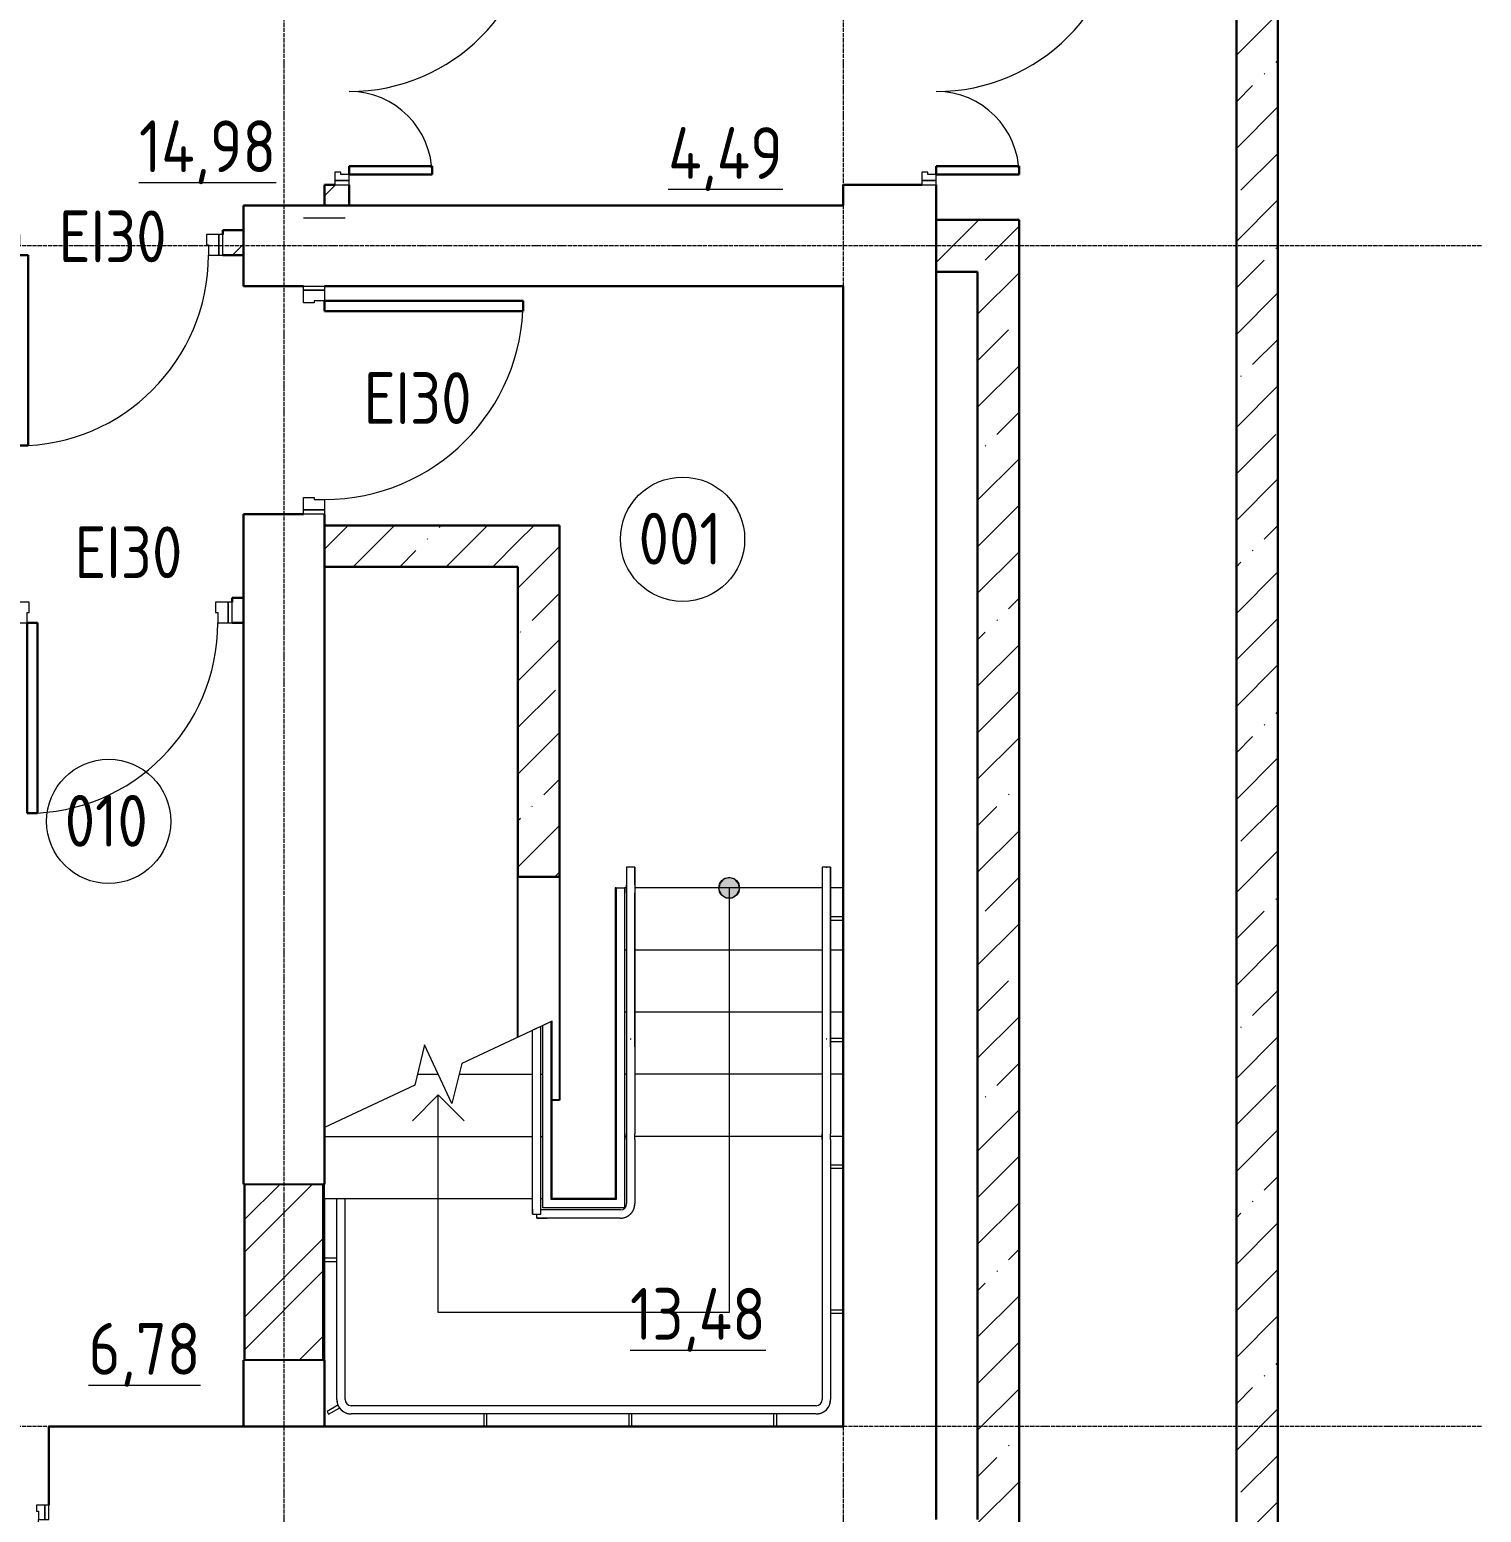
# Model space of a CAD drawing. Header units: millimetres. Extents: x -695119 to 412940, y -249585 to 622758.
# Drawn here: x -285267 to -278256, y 546611 to 553769 of the extents above; entities that cross this region are included whole.
import ezdxf

# ---------------------------------------------------------------- set-up
doc = ezdxf.new("R2010")
doc.units = ezdxf.units.MM
doc.linetypes.add('ADSK_Линия сетки', pattern=[25, 20, -2.5, 0, -2.5])
for name, color, linetype, lineweight in [('Балясины', 7, 'Continuous', 9), ('Двери', 8, 'Continuous', 9), ('Каркас_Импост', 8, 'Continuous', 9), ('Лестницы', 8, 'Continuous', 9), ('Линии', 7, 'Continuous', 9), ('Марки помещений', 8, 'Continuous', 20), ('Монтажный зазор', 8, 'Continuous', 9), ('Ограждение', 8, 'Continuous', 9), ('Оси', 252, 'Continuous', 9), ('Панель', 252, 'Continuous', 30), ('Поручни', 8, 'Continuous', 9), ('Стены разрез', 7, 'Continuous', 30), ('Стрелки вверх', 7, 'Continuous', 18), ('Текстовые примечания', 7, 'Continuous', 9)]:
    doc.layers.add(name, color=color, linetype=linetype, lineweight=lineweight)
doc.layers.add('Стены', color=194, linetype='Continuous')
doc.styles.add('GOST Common_2', font='', dxfattribs={"width": 0.9, "height": 250})
doc.styles.get('GOST Common_2').set_extended_font_data('GOST type B')
pattern_1 = [(45, (-308602.84, 531665.36), (-224.5064, 224.5064), []), (45, (-308378.34, 531665.36), (-224.5064, 224.5064), [396.875, -79.375, 3.353, -76.022])]
pattern_2 = [(45, (-308602.84, 531665.36), (-235.7317, 235.7317), []), (45, (-308445.7, 531665.36), (-235.7317, 235.7317), [])]

# ---------------------------------------------------------------- blocks, each defined once
blk = doc.blocks.new('AC_Дверь_Однопольная_Деревянная - Ш___1100х2200h-1557428-План подвала смеж')
at = {"layer": 'Каркас_Импост'}
for p, q in [((-530, 195), (-480, 195)), ((-530, 95), (-530, 195)), ((-480, 195), (-480, 145)), ((-480, 145), (-470, 145)), ((-470, 145), (-470, 95)), ((470, 145), (480, 145)), ((470, 95), (470, 145)), ((480, 195), (530, 195)), ((480, 145), (480, 195)), ((530, 195), (530, 95)), ((-470, 95), (-530, 95)), ((530, 95), (470, 95))]:
    blk.add_line(p, q, dxfattribs=at)
at = {"layer": 'Монтажный зазор'}
for p, q in [((-550, 195), (-530, 195)), ((-550, 95), (-550, 195)), ((-530, 195), (-530, 95)), ((530, 195), (550, 195)), ((530, 95), (530, 195)), ((550, 195), (550, 95)), ((-530, 95), (-550, 95)), ((550, 95), (530, 95))]:
    blk.add_line(p, q, dxfattribs=at)
at = {"layer": 'Панель'}
for p, q in [((-480, 1155), (-430, 1155)), ((-480, 195), (-480, 1155)), ((-430, 1155), (-430, 195)), ((-430, 195), (-480, 195))]:
    blk.add_line(p, q, dxfattribs=at)
at = {"layer": 'Панель', "lineweight": 9}
blk.add_arc((-480, 195), 960, 0, 90, dxfattribs=at)
blk = doc.blocks.new('AC_Дверь_Однопольная_Стальная - Ш_1050х2200h _ Подвал_ Л-1450125-План подвала смеж')
at = {"layer": 'Каркас_Импост'}
for p, q in [((-475, 225), (-505, 225)), ((-505, 225), (-505, 155)), ((-475, 185), (-475, 225)), ((505, 225), (475, 225)), ((475, 225), (475, 185)), ((505, 155), (505, 225)), ((-505, 155), (-465, 155)), ((-465, 185), (-475, 185)), ((-465, 155), (-465, 185)), ((475, 185), (465, 185)), ((465, 185), (465, 155)), ((465, 155), (505, 155))]:
    blk.add_line(p, q, dxfattribs=at)
at = {"layer": 'Монтажный зазор'}
for p, q in [((-505, 225), (-525, 225)), ((-525, 225), (-525, 155)), ((-505, 155), (-505, 225)), ((525, 225), (505, 225)), ((505, 225), (505, 155)), ((525, 155), (525, 225)), ((-525, 155), (-505, 155)), ((505, 155), (525, 155))]:
    blk.add_line(p, q, dxfattribs=at)
at = {"layer": 'Панель'}
for p, q in [((475, 1175), (435, 1175)), ((435, 1175), (435, 225)), ((475, 225), (475, 1175)), ((435, 225), (475, 225))]:
    blk.add_line(p, q, dxfattribs=at)
at = {"layer": 'Панель', "lineweight": 9}
blk.add_arc((475, 225), 950, 90, 180, dxfattribs=at)
blk = doc.blocks.new('AC_Дверь_Однопольная_Деревянная - Ш_Тех__1060х2200h Л-2192255-План подвала смеж')
at = {"layer": 'Каркас_Импост'}
for p, q in [((-460, 60), (-510, 60)), ((-510, 60), (-510, -40)), ((-460, 10), (-460, 60)), ((-450, 10), (-460, 10)), ((-450, -40), (-450, 10)), ((460, 10), (450, 10)), ((450, 10), (450, -40)), ((510, 60), (460, 60)), ((460, 60), (460, 10)), ((510, -40), (510, 60)), ((-510, -40), (-450, -40)), ((450, -40), (510, -40))]:
    blk.add_line(p, q, dxfattribs=at)
at = {"layer": 'Монтажный зазор'}
for p, q in [((-510, 60), (-530, 60)), ((-530, 60), (-530, -40)), ((-510, -40), (-510, 60)), ((530, 60), (510, 60)), ((510, 60), (510, -40)), ((530, -40), (530, 60)), ((-530, -40), (-510, -40)), ((510, -40), (530, -40))]:
    blk.add_line(p, q, dxfattribs=at)
at = {"layer": 'Панель'}
for p, q in [((460, 980), (410, 980)), ((410, 980), (410, 60)), ((460, 60), (460, 980)), ((410, 60), (460, 60))]:
    blk.add_line(p, q, dxfattribs=at)
at = {"layer": 'Панель', "lineweight": 9}
blk.add_arc((460, 60), 920, 90, 180, dxfattribs=at)
blk = doc.blocks.new('Ограждение - Ограждение-2091208-План подвала смеж')
at = {"layer": 'Поручни'}
for p, q in [((26168.6, 17960.3), (26208.6, 17960.3)), ((26168.6, 17960.3), (26168.6, 16760.3)), ((26208.6, 17960.3), (26208.6, 16760.3)), ((25854.4, 17314.6), (25814.4, 17295.9)), ((25854.4, 17314.6), (25814.4, 17295.9)), ((25814.4, 16415.7), (25814.4, 17295.9)), ((25854.4, 16455.7), (25854.4, 17314.6)), ((26168.6, 16760.3), (26168.6, 16455.7)), ((26208.6, 16760.3), (26208.6, 16415.7)), ((26208.6, 16415.7), (25814.4, 16415.7)), ((26168.6, 16455.7), (25854.4, 16455.7))]:
    blk.add_line(p, q, dxfattribs=at)
blk = doc.blocks.new('Тип верхнего поручня - Верхний поручень_Внутренний_-2091241-План подвала смеж')
at = {"layer": 'Ограждение'}
for p, q in [((26218.6, 18060.3), (26218.6, 17975.1)), ((26241, 18060.3), (26236.3, 18060.3)), ((26258.6, 17975.1), (26258.6, 18060.3)), ((26218.6, 17936.9), (26218.6, 17192.8)), ((26258.6, 17192.8), (26258.6, 17936.9)), ((26240.7, 17229.3), (26236.5, 17229.3))]:
    blk.add_line(p, q, dxfattribs=at)
at = {"layer": 'Ограждение', "flags": 128}
for points in [[(26218.6, 17936.9), (26218.6, 17939.3), (26218.6, 17941.8), (26218.6, 17944.2), (26218.6, 17946.8), (26218.6, 17949.4), (26218.6, 17952), (26218.6, 17954.6), (26218.6, 17957.3), (26218.6, 17960.1), (26218.6, 17962.8), (26218.6, 17965.6), (26218.6, 17968.4), (26218.6, 17971.1), (26218.6, 17973.9), (26218.6, 17975.1)], [(26258.6, 17975.1), (26258.6, 17972.3), (26258.6, 17969.5), (26258.6, 17966.7), (26258.6, 17963.9), (26258.6, 17961.2), (26258.6, 17958.5), (26258.6, 17955.7), (26258.6, 17953.1), (26258.6, 17950.4), (26258.6, 17947.8), (26258.6, 17945.3), (26258.6, 17942.8), (26258.6, 17940.3), (26258.6, 17937.9), (26258.6, 17936.9)]]:
    blk.add_lwpolyline(points, dxfattribs=at)
blk = doc.blocks.new('Тип верхнего поручня - Верхний поручень_Внутренний_-V3-План подвала смеж')
at = {"layer": 'Ограждение'}
for p, q in [((26258.6, 18060.3), (26218.6, 18060.3)), ((26218.6, 18060.3), (26218.6, 17975.1)), ((26258.6, 18060.3), (26258.6, 17975.1)), ((26218.6, 17975.1), (26218.6, 17947.8)), ((26258.6, 17975.1), (26258.6, 17947.8)), ((26218.6, 17947.8), (26218.6, 16772.7)), ((26258.6, 17947.8), (26258.6, 16772.7)), ((25804.4, 17291.3), (25764.4, 17272.6)), ((25764.4, 16408.4), (25764.4, 17272.6)), ((25804.4, 16408.4), (25804.4, 17291.3)), ((26218.6, 16745.4), (26218.6, 16772.7)), ((26258.6, 16745.4), (26258.6, 16772.7)), ((26218.6, 16745.4), (26218.6, 16435.7)), ((26258.6, 16745.4), (26258.6, 16435.7)), ((25764.4, 16408.4), (25764.4, 16385.7)), ((25834.4, 16405.7), (25804.4, 16405.7)), ((26188.6, 16405.7), (25834.4, 16405.7)), ((25834.4, 16365.7), (25784.4, 16365.7)), ((26188.6, 16365.7), (25834.4, 16365.7))]:
    blk.add_line(p, q, dxfattribs=at)
for radius in [30, 70]:
    blk.add_arc((26188.6, 16435.7), radius, 270, 0, dxfattribs=at)
blk = doc.blocks.new('Тип перил - Перила_Внутренний_-2091259-План подвала смеж')
at = {"layer": 'Ограждение'}
for p, q in [((26218.6, 16772.7), (26218.6, 16761.8)), ((26258.6, 16761.8), (26258.6, 16772.7)), ((25834.4, 16405.7), (25804.4, 16405.7)), ((25784.4, 16385.7), (25784.4, 16383.3)), ((25784.4, 16365.7), (25834.4, 16365.7))]:
    blk.add_line(p, q, dxfattribs=at)
at = {"layer": 'Ограждение', "flags": 128}
for points in [[(26218.6, 17947.8), (26218.6, 17949.4), (26218.6, 17952), (26218.6, 17954.6)], [(26218.6, 16761.8), (26218.6, 16760.8), (26218.6, 16759.7), (26218.6, 16758.7), (26218.6, 16757.6), (26218.6, 16756.5), (26218.6, 16755.3), (26218.6, 16754.2), (26218.6, 16753.1), (26218.6, 16751.9), (26218.6, 16750.7), (26218.6, 16749.5), (26218.6, 16748.3), (26218.6, 16747.1), (26218.6, 16745.9), (26218.6, 16745.4)], [(26258.6, 16745.4), (26258.6, 16746.6), (26258.6, 16747.8), (26258.6, 16749), (26258.6, 16750.2), (26258.6, 16751.4), (26258.6, 16752.6), (26258.6, 16753.7), (26258.6, 16754.9), (26258.6, 16756), (26258.6, 16757.1), (26258.6, 16758.2), (26258.6, 16759.3), (26258.6, 16760.4), (26258.6, 16761.4), (26258.6, 16761.8)], [(26188.6, 16365.7), (26191.4, 16365.7), (26194.2, 16365.9), (26197, 16366.2), (26199.8, 16366.6), (26202.5, 16367.1), (26205.3, 16367.7), (26208, 16368.4), (26210.6, 16369.2), (26213.3, 16370.2), (26215.9, 16371.2), (26218.4, 16372.3), (26220.9, 16373.6), (26223.4, 16374.9), (26225.8, 16376.4), (26228.1, 16377.9), (26230.4, 16379.5), (26232.6, 16381.2), (26234.8, 16383), (26236.8, 16384.9), (26238.8, 16386.9), (26240.7, 16388.9), (26242.6, 16391.1), (26244.3, 16393.3), (26246, 16395.5), (26247.5, 16397.8), (26249, 16400.2), (26250.4, 16402.7), (26251.6, 16405.2), (26252.8, 16407.7), (26253.9, 16410.3), (26254.8, 16412.9), (26255.7, 16415.6), (26256.4, 16418.3), (26257.1, 16421), (26257.6, 16423.8), (26258, 16426.5), (26258.3, 16429.3), (26258.5, 16432.1), (26258.6, 16434.9)]]:
    blk.add_lwpolyline(points, dxfattribs=at)
blk = doc.blocks.new('Тип перил - Перила_Внутренний_-V4-План подвала смеж')
at = {"layer": 'Ограждение'}
for p, q in [((26218.6, 17955), (26218.6, 17947.8)), ((26218.6, 16745.4), (26218.6, 16772.7)), ((26258.6, 16745.4), (26258.6, 16772.7)), ((25764.4, 16385.7), (25764.4, 16408.4)), ((25804.4, 16385.7), (25804.4, 16408.4)), ((25834.4, 16405.7), (25804.4, 16405.7)), ((25764.4, 16385.7), (25804.4, 16385.7)), ((25784.4, 16365.7), (25784.4, 16385.7)), ((25834.4, 16365.7), (25784.4, 16365.7))]:
    blk.add_line(p, q, dxfattribs=at)
blk = doc.blocks.new('Тип перил - Перила_Внутренний_-2457525-План подвала смеж')
at = {"layer": 'Ограждение'}
for p, q in [((27164, 18060.3), (27164, 17192.8)), ((27204, 17192.8), (27204, 18060.3)), ((27186.1, 17229.3), (27181.9, 17229.3))]:
    blk.add_line(p, q, dxfattribs=at)
at = {"layer": 'Ограждение', "flags": 128}
blk.add_lwpolyline([(27182.1, 18060.3), (27184, 18060.3), (27186, 18060.3)], dxfattribs=at)
blk = doc.blocks.new('Тип перил - Перила_Внутренний_-V5-План подвала смеж')
at = {"layer": 'Ограждение'}
for p, q in [((27204, 18060.3), (27164, 18060.3)), ((27164, 18060.3), (27164, 16772.7)), ((27204, 18060.3), (27204, 16772.7)), ((27164, 16745.4), (27164, 16772.7)), ((27204, 16745.4), (27204, 16772.7)), ((27164, 16745.4), (27164, 15490.3)), ((27204, 16745.4), (27204, 15490.3)), ((24819, 16460.3), (24859, 16460.3)), ((24819, 15490.3), (24819, 16460.3)), ((24859, 15490.3), (24859, 16460.3)), ((27134, 15460.3), (24889, 15460.3)), ((27134, 15420.3), (24889, 15420.3))]:
    blk.add_line(p, q, dxfattribs=at)
for centre, radius, start, end in [((24889, 15490.3), 70, 180, 270), ((24889, 15490.3), 30, 180, 270), ((27134, 15490.3), 30, 270, 0), ((27134, 15490.3), 70, 270, 0)]:
    blk.add_arc(centre, radius, start, end, dxfattribs=at)
blk = doc.blocks.new('Тип перил - Перила_Внутренний_-2457538-План подвала смеж')
at = {"layer": 'Ограждение'}
for p, q in [((27164, 16772.7), (27164, 16761.8)), ((27204, 16761.8), (27204, 16772.7))]:
    blk.add_line(p, q, dxfattribs=at)
at = {"layer": 'Ограждение', "flags": 128}
for points in [[(27164, 16761.8), (27164, 16760.8), (27164, 16759.7), (27164, 16758.7), (27164, 16757.6), (27164, 16756.5), (27164, 16755.3), (27164, 16754.2), (27164, 16753.1), (27164, 16751.9), (27164, 16750.7), (27164, 16749.5), (27164, 16748.3), (27164, 16747.1), (27164, 16745.9), (27164, 16745.4)], [(27204, 16745.4), (27204, 16746.6), (27204, 16747.8), (27204, 16749), (27204, 16750.2), (27204, 16751.4), (27204, 16752.6), (27204, 16753.7), (27204, 16754.9), (27204, 16756), (27204, 16757.1), (27204, 16758.2), (27204, 16759.3), (27204, 16760.4), (27204, 16761.4), (27204, 16761.8)], [(24819, 15490.3), (24819.1, 15487.5), (24819.2, 15484.7), (24819.5, 15481.9), (24819.9, 15479.1), (24820.4, 15476.4), (24821, 15473.6), (24821.7, 15470.9), (24822.6, 15468.2), (24823.5, 15465.6), (24824.1, 15464.1)], [(24824.5, 15463), (24825.7, 15460.5), (24826.9, 15457.9), (24828.3, 15455.5), (24829.7, 15453.1), (24831.2, 15450.7), (24832.9, 15448.5), (24834.6, 15446.3), (24836.4, 15444.1), (24838.3, 15442), (24840.3, 15440.1), (24842.3, 15438.1), (24844.4, 15436.3), (24846.6, 15434.6), (24848.9, 15432.9), (24851.2, 15431.4), (24853.6, 15429.9), (24856, 15428.5), (24858.5, 15427.3), (24861.1, 15426.1), (24863.7, 15425), (24866.3, 15424.1), (24869, 15423.2), (24871.7, 15422.5), (24874.4, 15421.8), (24877.1, 15421.3), (24879.9, 15420.9), (24882.7, 15420.6), (24885.5, 15420.4), (24888.3, 15420.3)], [(27134, 15420.3), (27136.8, 15420.3), (27139.6, 15420.5), (27142.4, 15420.8), (27145.2, 15421.2), (27147.9, 15421.7), (27150.7, 15422.3), (27153.4, 15423), (27156, 15423.8), (27158.7, 15424.8), (27161.3, 15425.8), (27163.8, 15426.9), (27166.3, 15428.2), (27168.8, 15429.5), (27171.2, 15431), (27173.5, 15432.5), (27175.8, 15434.1), (27178, 15435.8), (27180.2, 15437.6), (27182.2, 15439.5), (27184.2, 15441.5), (27186.1, 15443.5), (27188, 15445.7), (27189.7, 15447.9), (27191.4, 15450.1), (27192.9, 15452.4), (27194.4, 15454.8), (27195.8, 15457.3), (27197, 15459.8), (27198.2, 15462.3), (27199.3, 15464.9), (27200.2, 15467.5), (27201.1, 15470.2), (27201.8, 15472.9), (27202.5, 15475.6), (27203, 15478.4), (27203.4, 15481.1), (27203.7, 15483.9), (27203.9, 15486.7), (27204, 15489.5)]]:
    blk.add_lwpolyline(points, dxfattribs=at)
blk = doc.blocks.new('Тип перил - Перила_Внутренний_-V6-План подвала смеж')
at = {"layer": 'Ограждение'}
for p, q in [((27164, 16745.4), (27164, 16772.7)), ((27204, 16745.4), (27204, 16772.7))]:
    blk.add_line(p, q, dxfattribs=at)
blk = doc.blocks.new('ADSK_Ограждение_Опоры_Г_образная - D15 высота60 консоль80-16089-План подвала смеж')
at = {"layer": 'Ограждение'}
for p, q in [((-7.5, 80), (-7.5, 20)), ((7.5, 20), (7.5, 80))]:
    blk.add_line(p, q, dxfattribs=at)
blk = doc.blocks.new('ADSK_Ограждение_Опоры_Г_образная - D15 высота60 консоль80-V7-План подвала смеж')
at = {"layer": 'Ограждение'}
for p, q in [((-7.5, 80), (-7.5, 18.7)), ((0, 80), (-7.5, 80)), ((7.5, 80), (0, 80)), ((7.5, 20.4), (7.5, 80))]:
    blk.add_line(p, q, dxfattribs=at)
blk = doc.blocks.new('ADSK_Ограждение_Опоры_Г_образная - D15 высота60 консоль80-V8-План подвала смеж')
at = {"layer": 'Ограждение'}
for p, q in [((-7.5, 80), (-7.5, 20)), ((0, 80), (-7.5, 80)), ((7.5, 80), (0, 80)), ((7.5, 20), (7.5, 80))]:
    blk.add_line(p, q, dxfattribs=at)
blk = doc.blocks.new('Тип перил - Перила_Внутренний_-2457678-План подвала смеж')
at = {"layer": 'Ограждение'}
blk.add_line((24754, 16460.3), (24759, 16460.3), dxfattribs=at)
blk = doc.blocks.new('AC_Дверь_Двупольная_Деревянная1 - Ш__ 1_5_Кухня__1400_1400х2200 Пр_-3577354-План подвала смеж')
at = {"layer": 'Каркас_Импост'}
for p, q in [((-680, 225), (-650, 225)), ((-680, 155), (-680, 225)), ((-650, 225), (-650, 185)), ((680, 225), (650, 225)), ((650, 225), (650, 185)), ((680, 155), (680, 225)), ((-640, 155), (-680, 155)), ((-650, 185), (-640, 185)), ((-640, 185), (-640, 155)), ((650, 185), (640, 185)), ((640, 185), (640, 155)), ((640, 155), (680, 155))]:
    blk.add_line(p, q, dxfattribs=at)
at = {"layer": 'Монтажный зазор'}
for p, q in [((-700, 225), (-680, 225)), ((-700, 155), (-700, 225)), ((-680, 225), (-680, 155)), ((700, 225), (680, 225)), ((680, 225), (680, 155)), ((700, 155), (700, 225)), ((-680, 155), (-700, 155)), ((680, 155), (700, 155))]:
    blk.add_line(p, q, dxfattribs=at)
at = {"layer": 'Панель'}
for p, q in [((-650, 1125), (-610, 1125)), ((-650, 225), (-650, 1125)), ((-610, 1125), (-610, 225)), ((650, 625), (610, 625)), ((610, 625), (610, 225)), ((650, 225), (650, 625)), ((-610, 225), (-650, 225)), ((610, 225), (650, 225))]:
    blk.add_line(p, q, dxfattribs=at)
at = {"layer": 'Панель', "lineweight": 9}
for centre, radius, start, end in [((-650, 225), 900, 360, 90), ((650, 225), 400, 90, 180)]:
    blk.add_arc(centre, radius, start, end, dxfattribs=at)
blk = doc.blocks.new('AC_Дверь_Двупольная_Деревянная1 - Ш__ 1_5_Кухня__1400_1400х2200 Пр-2191968-План подвала смеж')
at = {"layer": 'Каркас_Импост'}
for p, q in [((-680, 60), (-650, 60)), ((-680, -10), (-680, 60)), ((-650, 60), (-650, 20)), ((-650, 20), (-640, 20)), ((-640, 20), (-640, -10)), ((650, 20), (640, 20)), ((640, 20), (640, -10)), ((680, 60), (650, 60)), ((650, 60), (650, 20)), ((680, -10), (680, 60)), ((-640, -10), (-680, -10)), ((640, -10), (680, -10))]:
    blk.add_line(p, q, dxfattribs=at)
at = {"layer": 'Монтажный зазор'}
for p, q in [((-700, 60), (-680, 60)), ((-700, -10), (-700, 60)), ((-680, 60), (-680, -10)), ((700, 60), (680, 60)), ((680, 60), (680, -10)), ((700, -10), (700, 60)), ((-680, -10), (-700, -10)), ((680, -10), (700, -10))]:
    blk.add_line(p, q, dxfattribs=at)
at = {"layer": 'Панель'}
for p, q in [((-650, 960), (-610, 960)), ((-650, 60), (-650, 960)), ((-610, 960), (-610, 60)), ((650, 460), (610, 460)), ((610, 460), (610, 60)), ((650, 60), (650, 460)), ((-610, 60), (-650, 60)), ((610, 60), (650, 60))]:
    blk.add_line(p, q, dxfattribs=at)
at = {"layer": 'Панель', "lineweight": 9}
for centre, radius, start, end in [((-650, 60), 900, 360, 90), ((650, 60), 400, 90, 180)]:
    blk.add_arc(centre, radius, start, end, dxfattribs=at)
blk = doc.blocks.new('ADSK_Марка_Помещение_ОдноЗначение_Номер - Номер-462100-План подвала смеж')
at = {"layer": 'Марки помещений'}
blk.add_circle((0, 0), 3, dxfattribs=at)

msp = doc.modelspace()

# ---------------------------------------------------------------- hatches: boundary and pattern name
at = {"layer": 'Стены разрез', "lineweight": 9}
h = msp.add_hatch(dxfattribs=at)
h.set_pattern_fill('FP_2', color=256, style=0, pattern_type=2)
h.set_pattern_definition(pattern_2)
h.paths.add_polyline_path([(-283843.82, 552920.625), (-283723.82, 552920.625), (-283723.82, 553020.625), (-283843.82, 553020.625)])
h.paths.add_polyline_path([(-283843.82, 554420.625), (-283723.82, 554420.625), (-283723.82, 554921.949), (-283843.82, 554921.949), (-283843.82, 554529.634)])
h = msp.add_hatch(dxfattribs=at)
h.set_pattern_fill('FP_1', color=256, style=0, pattern_type=2)
h.set_pattern_definition(pattern_1)
h.paths.add_polyline_path([(-279238.82, 544922.625), (-279238.82, 554861.949), (-279438.82, 554861.949), (-279438.82, 544922.625)])
h = msp.add_hatch(dxfattribs=at)
h.set_pattern_fill('FP_2', color=256, style=0, pattern_type=2)
h.set_pattern_definition(pattern_2)
h.paths.add_polyline_path([(-284233.82, 552680.625), (-284233.82, 552800.625), (-284333.82, 552800.625), (-284333.82, 552680.625)])
h.paths.add_polyline_path([(-285393.82, 552680.625), (-285393.82, 552800.625), (-286063.82, 552800.625), (-286063.82, 552680.625)])
h = msp.add_hatch(dxfattribs=at)
h.set_pattern_fill('FP_1', color=256, style=0, pattern_type=2)
h.set_pattern_definition(pattern_1)
h.paths.add_polyline_path([(-280688.82, 552600.625), (-280488.82, 552600.625), (-280488.82, 552850.625), (-280888.82, 552850.625), (-280888.82, 552600.625)])
h = msp.add_hatch(dxfattribs=at)
h.set_pattern_fill('FP_1', color=256, style=0, pattern_type=2)
h.set_pattern_definition(pattern_1)
h.paths.add_polyline_path([(-280688.82, 546325.625), (-280488.82, 546325.625), (-280488.82, 552600.625), (-280688.82, 552600.625), (-280688.82, 546575.625)])
h = msp.add_hatch(dxfattribs=at)
h.set_pattern_fill('FP_1', color=256, style=0, pattern_type=2)
h.set_pattern_definition(pattern_1)
h.paths.add_polyline_path([(-283843.82, 551175.605), (-282908.925, 551175.605), (-282908.925, 551375.605), (-283843.82, 551375.605)])
h = msp.add_hatch(dxfattribs=at)
h.set_pattern_fill('FP_1', color=256, style=0, pattern_type=2)
h.set_pattern_definition(pattern_1)
h.paths.add_polyline_path([(-282908.925, 549678.988), (-282708.925, 549678.988), (-282708.925, 551375.605), (-282908.925, 551375.605), (-282908.925, 550788.659)])
h = msp.add_hatch(dxfattribs=at)
h.set_pattern_fill('FP_2', color=256, style=0, pattern_type=2)
h.set_pattern_definition(pattern_2)
h.paths.add_polyline_path([(-285538.82, 550905.625), (-285348.82, 550905.625), (-285348.82, 551025.625), (-286063.82, 551025.625), (-286063.82, 550905.625)])
h.paths.add_polyline_path([(-284288.82, 550905.625), (-284233.82, 550905.625), (-284233.82, 551025.625), (-284288.82, 551025.625), (-284288.82, 551005.625)])
h = msp.add_hatch(dxfattribs=at)
h.set_pattern_fill('FP_2', color=256, style=0, pattern_type=2)
h.set_pattern_definition(pattern_2)
h.paths.add_polyline_path([(-284001.571, 547345.625), (-283848.82, 547345.625), (-283848.82, 548195.625), (-284228.82, 548195.625), (-284228.82, 547345.625)])
at = {"layer": 'Стрелки вверх'}
h = msp.add_hatch(color=256, dxfattribs=at)
edge = h.paths.add_edge_path()
edge.add_arc((-281888.82, 549625.625), 50, 0, 360)
msp.add_hatch(color=256, dxfattribs=at).paths.add_polyline_path([(-281874.734, 549577.65), (-281851.033, 549592.882), (-281839.329, 549618.509), (-281843.339, 549646.396), (-281861.788, 549667.688), (-281888.82, 549675.625), (-281915.852, 549667.688), (-281934.302, 549646.396), (-281938.311, 549618.509), (-281926.608, 549592.882), (-281902.907, 549577.65)])

# ---------------------------------------------------------------- linework, layer by layer
at = {"layer": 'Лестницы'}
for p, q in [((-282434.22, 549625.625), (-282438.82, 549625.625)), ((-282438.82, 549625.625), (-282438.82, 549325.625)), ((-282434.22, 549625.625), (-282438.82, 549625.625)), ((-282384.22, 549625.625), (-282394.22, 549625.625)), ((-282384.22, 549625.625), (-282394.22, 549625.625)), ((-281438.82, 549625.625), (-282344.521, 549625.625)), ((-281438.82, 549625.625), (-282344.521, 549625.625)), ((-281338.82, 549625.625), (-281398.82, 549625.625)), ((-281338.82, 549625.625), (-281398.82, 549625.625)), ((-282438.82, 549325.625), (-282438.82, 549025.625)), ((-282434.22, 549325.625), (-282438.82, 549325.625)), ((-282434.22, 549325.625), (-282438.82, 549325.625)), ((-282384.22, 549325.625), (-282394.22, 549325.625)), ((-282384.22, 549325.625), (-282394.22, 549325.625)), ((-281438.82, 549325.625), (-282344.22, 549325.625)), ((-281438.82, 549325.625), (-282344.22, 549325.625)), ((-281338.82, 549325.625), (-281398.82, 549325.625)), ((-281338.82, 549325.625), (-281398.82, 549325.625)), ((-282438.82, 549025.625), (-282438.82, 548725.625)), ((-282434.22, 549025.625), (-282438.82, 549025.625)), ((-282434.22, 549025.625), (-282438.82, 549025.625)), ((-282384.22, 549025.625), (-282394.22, 549025.625)), ((-282384.22, 549025.625), (-282394.22, 549025.625)), ((-281438.82, 549025.625), (-282344.22, 549025.625)), ((-281438.82, 549025.625), (-282344.22, 549025.625)), ((-281338.82, 549025.625), (-281398.82, 549025.625)), ((-281338.82, 549025.625), (-281398.82, 549025.625)), ((-282743.82, 548982.094), (-283180.532, 548778.452)), ((-282743.82, 548725.625), (-282743.82, 548982.094)), ((-283359.854, 548867.236), (-283407.109, 548672.798)), ((-283227.786, 548584.014), (-283359.854, 548867.236)), ((-283180.532, 548778.452), (-283227.786, 548584.014)), ((-283394.27, 548725.625), (-283293.82, 548725.625)), ((-283394.27, 548725.625), (-283293.82, 548725.625)), ((-283193.37, 548725.625), (-282838.42, 548725.625)), ((-283193.37, 548725.625), (-282838.42, 548725.625)), ((-282798.42, 548725.625), (-282788.42, 548725.625)), ((-282798.42, 548725.625), (-282788.42, 548725.625)), ((-282748.42, 548725.625), (-282743.82, 548725.625)), ((-282748.42, 548725.625), (-282743.82, 548725.625)), ((-282743.82, 548425.625), (-282743.82, 548725.625)), ((-282438.82, 548725.625), (-282438.82, 548425.625)), ((-282434.22, 548725.625), (-282438.82, 548725.625)), ((-282434.22, 548725.625), (-282438.82, 548725.625)), ((-282384.22, 548725.625), (-282394.22, 548725.625)), ((-282384.22, 548725.625), (-282394.22, 548725.625)), ((-281438.82, 548725.625), (-282344.22, 548725.625)), ((-281438.82, 548725.625), (-282344.22, 548725.625)), ((-281338.82, 548725.625), (-281398.82, 548725.625)), ((-281338.82, 548725.625), (-281398.82, 548725.625)), ((-283407.109, 548672.798), (-283843.82, 548469.156)), ((-283843.82, 548425.625), (-282838.42, 548425.625)), ((-283843.82, 548425.625), (-282838.42, 548425.625)), ((-282798.42, 548425.625), (-282788.42, 548425.625)), ((-282798.42, 548425.625), (-282788.42, 548425.625)), ((-282748.42, 548425.625), (-282743.82, 548425.625)), ((-282748.42, 548425.625), (-282743.82, 548425.625)), ((-282743.82, 548125.625), (-282743.82, 548425.625)), ((-282438.82, 548425.625), (-282438.82, 548125.625)), ((-282434.22, 548425.625), (-282438.82, 548425.625)), ((-282434.22, 548425.625), (-282438.82, 548425.625)), ((-282384.116, 548425.625), (-282394.22, 548425.625)), ((-282384.116, 548425.625), (-282394.22, 548425.625)), ((-281438.716, 548425.625), (-282344.315, 548425.625)), ((-281438.716, 548425.625), (-282344.315, 548425.625)), ((-281338.82, 548425.625), (-281398.915, 548425.625)), ((-281338.82, 548425.625), (-281398.915, 548425.625)), ((-283843.82, 548125.625), (-283843.82, 548195.625)), ((-283843.82, 548125.625), (-283843.82, 547837.252)), ((-283843.82, 548125.625), (-283783.82, 548125.625)), ((-283843.82, 548125.625), (-283783.82, 548125.625)), ((-283743.82, 548125.625), (-282838.42, 548125.625)), ((-283743.82, 548125.625), (-282838.42, 548125.625)), ((-282798.42, 548125.625), (-282788.42, 548125.625)), ((-282798.42, 548125.625), (-282788.42, 548125.625)), ((-282748.42, 548125.625), (-282743.82, 548125.625)), ((-282748.42, 548125.625), (-282743.82, 548125.625)), ((-282438.82, 548125.625), (-282743.82, 548125.625)), ((-283843.82, 547822.252), (-283843.82, 547345.625))]:
    msp.add_line(p, q, dxfattribs=at)
at = {"layer": 'Линии'}
msp.add_line((-283943.82, 552860.625), (-283743.82, 552860.625), dxfattribs=at)
at = {"layer": 'Оси', "linetype": 'ADSK_Линия сетки'}
for p, q in [((-284038.82, 565399.361), (-284038.82, 540867.082)), ((-281338.82, 565399.361), (-281338.82, 543579.207)), ((-278255.966, 552725.625), (-349011.098, 552725.625)), ((-278255.966, 547025.625), (-349011.098, 547025.625))]:
    msp.add_line(p, q, dxfattribs=at)
at = {"layer": 'Стены'}
for p, q in [((-282908.925, 548905.105), (-282908.925, 549678.988)), ((-282708.925, 549678.988), (-282708.925, 548600.625)), ((-282708.925, 548600.625), (-282743.82, 548600.625)), ((-284228.82, 548195.625), (-283848.82, 548195.625)), ((-283848.82, 547345.625), (-284228.82, 547345.625))]:
    msp.add_line(p, q, dxfattribs=at)
at = {"layer": 'Стены разрез'}
for p, q in [((-279238.82, 544672.625), (-279238.82, 554861.949)), ((-279438.82, 554661.949), (-279438.82, 544922.625)), ((-283793.82, 553020.625), (-283843.82, 553020.625)), ((-283843.82, 553020.625), (-283843.82, 552920.625)), ((-283723.82, 552920.625), (-283723.82, 553020.625)), ((-281338.82, 553020.625), (-281338.82, 552920.625)), ((-280958.82, 553020.625), (-281338.82, 553020.625)), ((-280888.82, 546575.625), (-280888.82, 553020.625)), ((-281338.82, 552920.625), (-284233.82, 552920.625)), ((-284233.82, 552920.625), (-284233.82, 552530.625)), ((-284233.82, 552800.625), (-284333.82, 552800.625)), ((-284333.82, 552800.625), (-284333.82, 552780.625)), ((-280488.82, 552850.625), (-280888.82, 552850.625)), ((-280488.82, 546325.625), (-280488.82, 552850.625)), ((-284333.82, 552680.625), (-284233.82, 552680.625)), ((-280888.82, 552600.625), (-280688.82, 552600.625)), ((-280688.82, 552600.625), (-280688.82, 546575.625)), ((-284233.82, 552530.625), (-283943.82, 552530.625)), ((-283843.82, 552530.625), (-281338.82, 552530.625)), ((-281338.82, 552530.625), (-281338.82, 547025.625)), ((-284233.82, 551430.625), (-284233.82, 548195.625)), ((-283943.82, 551430.625), (-284233.82, 551430.625)), ((-283843.82, 548195.625), (-283843.82, 551430.625)), ((-282708.925, 551375.605), (-283843.82, 551375.605)), ((-282708.925, 549678.988), (-282708.925, 551375.605)), ((-283843.82, 551175.605), (-282908.925, 551175.605)), ((-282908.925, 551175.605), (-282908.925, 549678.988)), ((-284233.82, 551025.625), (-284288.82, 551025.625)), ((-284288.82, 551025.625), (-284288.82, 551005.625)), ((-284288.82, 550905.625), (-284233.82, 550905.625)), ((-282908.925, 549678.988), (-282708.925, 549678.988)), ((-284233.82, 548195.625), (-284228.82, 548195.625)), ((-284228.82, 548195.625), (-284228.82, 547345.625)), ((-283848.82, 548195.625), (-283843.82, 548195.625)), ((-283848.82, 547345.625), (-283848.82, 548195.625)), ((-284233.82, 547345.625), (-284233.82, 547025.625)), ((-284228.82, 547345.625), (-284233.82, 547345.625)), ((-283843.82, 547345.625), (-283848.82, 547345.625)), ((-283843.82, 547025.625), (-283843.82, 547345.625)), ((-281338.82, 547025.625), (-285173.823, 547025.625)), ((-285173.823, 547025.625), (-285173.823, 546645.625))]:
    msp.add_line(p, q, dxfattribs=at)
at = {"layer": 'Стрелки вверх'}
for p, q in [((-281934.302, 549646.396), (-281938.311, 549618.509)), ((-281915.852, 549667.688), (-281934.302, 549646.396)), ((-281888.82, 549675.625), (-281915.852, 549667.688)), ((-281861.788, 549667.688), (-281888.82, 549675.625)), ((-281843.339, 549646.396), (-281861.788, 549667.688)), ((-281839.329, 549618.509), (-281843.339, 549646.396)), ((-281938.311, 549618.509), (-281926.608, 549592.882)), ((-281926.608, 549592.882), (-281902.907, 549577.65)), ((-281902.907, 549577.65), (-281874.734, 549577.65)), ((-281888.82, 549625.625), (-281888.82, 549325.625)), ((-281874.734, 549577.65), (-281851.033, 549592.882)), ((-281851.033, 549592.882), (-281839.329, 549618.509)), ((-281888.82, 549325.625), (-281888.82, 549025.625)), ((-281888.82, 549025.625), (-281888.82, 548725.625)), ((-281888.82, 548725.625), (-281888.82, 548425.625)), ((-283293.82, 548625.625), (-283418.82, 548500.625)), ((-283293.82, 548425.625), (-283293.82, 548625.625)), ((-283293.82, 548625.625), (-283168.82, 548500.625)), ((-283293.82, 548125.625), (-283293.82, 548425.625)), ((-281888.82, 548425.625), (-281888.82, 548125.625)), ((-283293.82, 547575.625), (-283293.82, 548125.625)), ((-281888.82, 548125.625), (-281888.82, 547575.625)), ((-281888.82, 547575.625), (-283293.82, 547575.625))]:
    msp.add_line(p, q, dxfattribs=at)
msp.add_circle((-281888.82, 549625.625), 50, dxfattribs=at)

# ---------------------------------------------------------------- block references
at = {"layer": 'Балясины'}
msp.add_blockref('Ограждение - Ограждение-2091208-План подвала смеж', (-308602.843, 531665.356), dxfattribs=at)
at = {"layer": 'Двери'}
for name, p, rotation in [('AC_Дверь_Двупольная_Деревянная1 - Ш__ 1_5_Кухня__1400_1400х2200 Пр-2191968-План подвала смеж', (-283783.82, 553720.625), 269.9999999999999), ('AC_Дверь_Двупольная_Деревянная1 - Ш__ 1_5_Кухня__1400_1400х2200 Пр_-3577354-План подвала смеж', (-281113.82, 553720.625), 269.9999999999999), ('AC_Дверь_Однопольная_Деревянная - Ш_Тех__1060х2200h Л-2192255-План подвала смеж', (-284863.82, 552740.625), 180), ('AC_Дверь_Однопольная_Деревянная - Ш___1100х2200h-1557428-План подвала смеж', (-284038.82, 551980.625), 270), ('AC_Дверь_Однопольная_Деревянная - Ш_Тех__1060х2200h Л-2192255-План подвала смеж', (-284818.82, 550965.625), 180), ('AC_Дверь_Однопольная_Стальная - Ш_1050х2200h _ Подвал_ Л-1450125-План подвала смеж', (-285698.823, 546800.625), 180)]:
    msp.add_blockref(name, p, dxfattribs=dict(at, rotation=rotation))
at = {"layer": 'Марки помещений', "xscale": 99.99999999999993, "yscale": 99.99999999999993, "zscale": 99.99999999999993}
for p in [(-282113.914, 551308.823), (-284885.512, 549946.641)]:
    msp.add_blockref('ADSK_Марка_Помещение_ОдноЗначение_Номер - Номер-462100-План подвала смеж', p, dxfattribs=at)
at = {"layer": 'Ограждение'}
for name in ['Тип перил - Перила_Внутренний_-V5-План подвала смеж', 'Тип верхнего поручня - Верхний поручень_Внутренний_-V3-План подвала смеж', 'Тип верхнего поручня - Верхний поручень_Внутренний_-2091241-План подвала смеж', 'Тип перил - Перила_Внутренний_-2457525-План подвала смеж', 'Тип перил - Перила_Внутренний_-V4-План подвала смеж', 'Тип перил - Перила_Внутренний_-2091259-План подвала смеж', 'Тип перил - Перила_Внутренний_-2457538-План подвала смеж', 'Тип перил - Перила_Внутренний_-V6-План подвала смеж', 'Тип перил - Перила_Внутренний_-2457678-План подвала смеж']:
    msp.add_blockref(name, (-308602.843, 531665.356), dxfattribs=at)
for name, p, rotation in [('ADSK_Ограждение_Опоры_Г_образная - D15 высота60 консоль80-16089-План подвала смеж', (-281418.82, 549477.552), 270), ('ADSK_Ограждение_Опоры_Г_образная - D15 высота60 консоль80-16089-План подвала смеж', (-281418.82, 548890.641), 270), ('ADSK_Ограждение_Опоры_Г_образная - D15 высота60 консоль80-16089-План подвала смеж', (-281418.82, 548279.418), 270), ('ADSK_Ограждение_Опоры_Г_образная - D15 высота60 консоль80-V8-План подвала смеж', (-283763.82, 547829.752), 90), ('ADSK_Ограждение_Опоры_Г_образная - D15 высота60 консоль80-16089-План подвала смеж', (-281418.82, 547579.418), 270), ('ADSK_Ограждение_Опоры_Г_образная - D15 высота60 консоль80-V7-План подвала смеж', (-283757.274, 547130.891), 119.6484140718111), ('ADSK_Ограждение_Опоры_Г_образная - D15 высота60 консоль80-16089-План подвала смеж', (-283066.487, 547105.625), 180), ('ADSK_Ограждение_Опоры_Г_образная - D15 высота60 консоль80-16089-План подвала смеж', (-282366.487, 547105.625), 180), ('ADSK_Ограждение_Опоры_Г_образная - D15 высота60 консоль80-16089-План подвала смеж', (-281666.487, 547105.625), 180)]:
    msp.add_blockref(name, p, dxfattribs=dict(at, rotation=rotation))

# ---------------------------------------------------------------- texts
at = {"layer": 'Марки помещений', "lineweight": 9, "char_height": 250, "attachment_point": 1, "style": 'GOST Common_2'}
for s, insert, width in [('\\L14,98', (-284739.08, 553331.057), 836.96175), ('\\L4,49', (-282183.383, 553298.463), 721.51875), ('001', (-282326.321, 551436.548), 526.70869), ('010', (-285097.919, 550074.366), 526.70869), ('\\L13,48', (-282367.482, 547693.825), 836.96175), ('\\L6,78', (-284983.327, 547525.051), 678.22762)]:
    msp.add_mtext(s, dxfattribs=dict(at, insert=insert, width=width))
at = {"layer": 'Текстовые примечания', "color": 1, "true_color": 0xff0000, "char_height": 250, "width": 663.79725, "attachment_point": 1, "style": 'GOST Common_2'}
for insert in [(-285126.73, 552896.086), (-283653.988, 552115.244), (-285050.792, 551370.784)]:
    msp.add_mtext('EI30', dxfattribs=dict(at, insert=insert))

doc.saveas('drawing.dxf')
